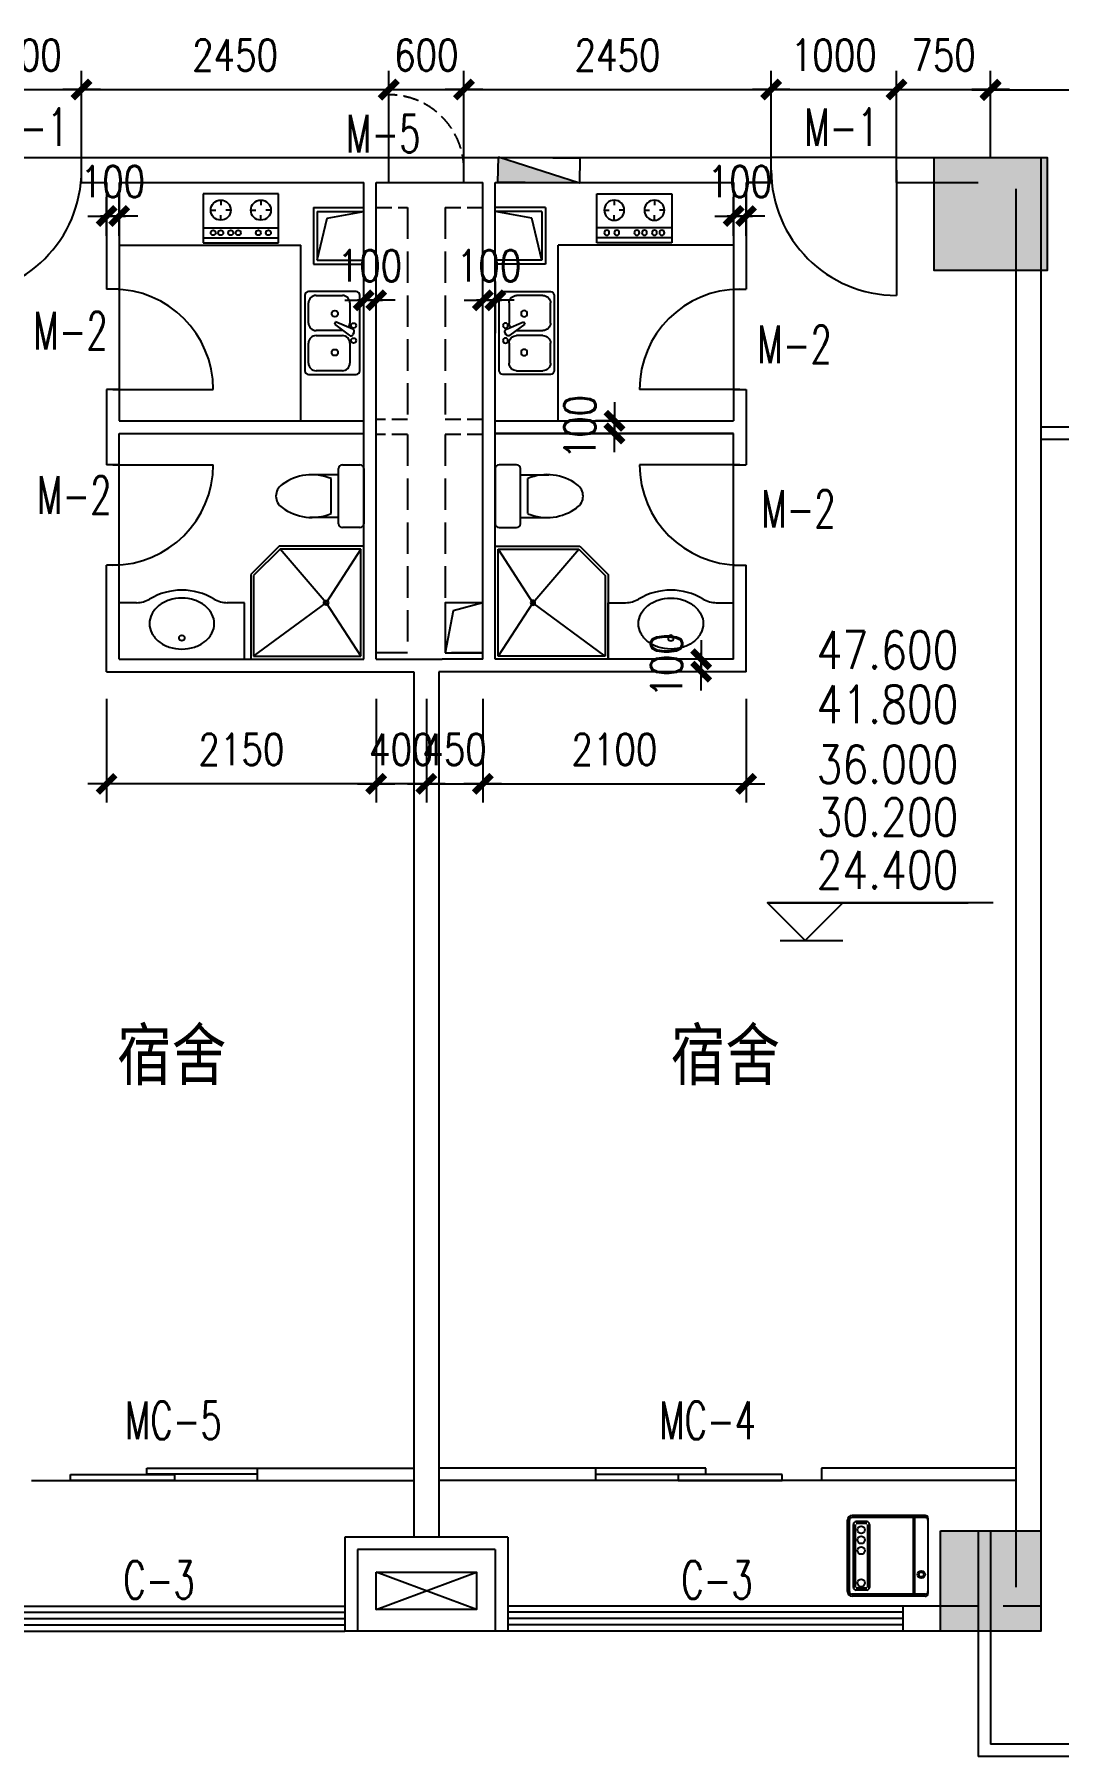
# Model space of a CAD drawing. Extents: x -357449 to -117302, y 127569 to 244935.
# Drawn here: x -334865 to -326697, y 168271 to 182002 of the extents above; entities that cross this region are included whole.
import ezdxf

# ---------------------------------------------------------------- set-up
doc = ezdxf.new("R2010")
doc.units = 0
doc.header["$MEASUREMENT"] = 0
doc.linetypes.add('DASH', pattern=[0.35, 0.25, -0.1])
doc.layers.get('0').update_dxf_attribs({"linetype": 'CONTINUOUS'})
doc.layers.get('DEFPOINTS').update_dxf_attribs({"linetype": 'CONTINUOUS'})
for name, color, linetype in [('1', 8, 'CONTINUOUS'), ('COLUMN', 4, 'CONTINUOUS'), ('DIM', 7, 'CONTINUOUS'), ('EQUIPMENT', 3, 'CONTINUOUS'), ('F', 31, 'CONTINUOUS'), ('JAJU', 8, 'CONTINUOUS'), ('WALL', 1, 'CONTINUOUS'), ('WINDOW', 4, 'CONTINUOUS'), ('WINDOWS', 4, 'CONTINUOUS'), ('剪力墙', 4, 'CONTINUOUS'), ('阳台', 4, 'CONTINUOUS')]:
    doc.layers.add(name, color=color, linetype=linetype)
doc.layers.add('AXIS', color=3, linetype='CONTINUOUS', lineweight=9)
doc.styles.add('CHINA', font='SimSun.ttf', dxfattribs={"width": 0.85, "height": 150})
doc.styles.add('DIM_FONT', font='SIMPLEX.shx', dxfattribs={"width": 0.8})
doc.styles.add('FS', font='txt.shx', dxfattribs={"width": 0.66, "height": 150, "bigfont": 'fs.shx'})
doc.styles.get("Standard").update_dxf_attribs({"font": 'txt.shx', "width": 0.8, "height": 525, "bigfont": 'h1.shx'})
doc.dimstyles.new('DIMN-200', dxfattribs={"dimtxt": 300, "dimasz": 1, "dimexe": 250, "dimexo": 0, "dimgap": 150, "dimtad": 1, "dimdec": 0, "dimdsep": 46, "dimtxsty": 'DIM_FONT', "dimblk": '_DIMX', "dimcen": 2.5, "dimclrd": 256, "dimclre": 256, "dimclrt": 4, "dimadec": 0, "dimazin": 0, "dimtfac": 1, "dimtdec": 0, "dimtix": 1, "dimtmove": 2, "dimatfit": 3, "dimldrblk": '_DIMX', "dimfxl": 0, "dimtolj": 1, "dimtzin": 0, "dimarcsym": 0})
doc.dimstyles.get("Standard").update_dxf_attribs({"dimtxt": 375, "dimasz": 1, "dimexe": 150, "dimexo": 0, "dimgap": 200, "dimtad": 1, "dimdec": 0, "dimzin": 0, "dimdsep": 46, "dimtxsty": 'DIM_FONT', "dimblk1": '_DIMX', "dimblk2": '_DIMX', "dimsah": 1, "dimcen": 200, "dimclrd": 256, "dimclre": 256, "dimclrt": 4, "dimadec": 0, "dimazin": 0, "dimtfac": 1, "dimtdec": 0, "dimtix": 1, "dimtmove": 2, "dimatfit": 3, "dimldrblk": '_DIMX', "dimfxl": 0, "dimtolj": 1, "dimtzin": 0, "dimarcsym": 0})

# ---------------------------------------------------------------- blocks, each defined once
blk = doc.blocks.new('_DIMX')
blk.add_line((-150, 0), (150, 0))
at = {"const_width": 50}
blk.add_lwpolyline([(-70, -70), (70, 70)], dxfattribs=at)
blk = doc.blocks.new('*D919')
at = {"linetype": 'ByBlock'}
for p, q in [((-304604, 219587), (-304604, 220273)), ((-300204, 219587), (-300204, 220273)), ((-300205, 220123), (-304603, 220123))]:
    blk.add_line(p, q, dxfattribs=at)
at = {"layer": 'DEFPOINTS', "color": 0, "linetype": 'ByBlock'}
for p in [(-304604, 220123), (-304604, 219587), (-300204, 219587)]:
    blk.add_point(p, dxfattribs=at)
at = {"linetype": 'ByBlock', "rotation": 180}
blk.add_blockref('_DIMX', (-304604, 220123), dxfattribs=at)
at = {"linetype": 'ByBlock'}
blk.add_blockref('_DIMX', (-300204, 220123), dxfattribs=at)
at = {"color": 4, "linetype": 'ByBlock', "insert": (-302404, 220398), "char_height": 250, "attachment_point": 5, "style": 'DIM_FONT'}
blk.add_mtext('\\A1;4400', dxfattribs=at)
blk = doc.blocks.new('A$C5E2968BE')
for p, q in [((0, 606), (0, 38)), ((16, 606), (16, 38)), ((622, 643), (38, 643)), ((622, 627), (38, 627)), ((48, 573), (48, 70)), ((64, 573), (64, 70)), ((155, 595), (70, 595)), ((155, 579), (70, 579)), ((161, 573), (161, 70)), ((177, 573), (177, 70)), ((525, 627), (525, 16)), ((536, 627), (536, 16)), ((643, 622), (643, 21)), ((622, 16), (38, 16)), ((622, 0), (38, 0)), ((155, 64), (70, 64)), ((155, 48), (70, 48))]:
    blk.add_line(p, q)
for centre, radius in [((111, 529), 30), ((111, 449), 30), ((111, 364), 30), ((590, 173), 30), ((590, 173), 19.3), ((111, 106), 30)]:
    blk.add_circle(centre, radius)
for centre, radius, start, end in [((38, 606), 37.5, 90, 180), ((38, 606), 21.4, 90, 180), ((70, 573), 21.4, 90, 180), ((155, 573), 21.4, 0, 90), ((622, 622), 21.4, 0, 90), ((622, 606), 21.4, 0, 90), ((38, 38), 37.5, 180, 270), ((38, 38), 21.4, 180, 270), ((70, 70), 21.4, 180, 270), ((155, 70), 21.4, 270, 0), ((622, 38), 21.4, 270, 0), ((622, 21), 21.4, 270, 0)]:
    blk.add_arc(centre, radius, start, end)
blk = doc.blocks.new('*D1149')
at = {"linetype": 'ByBlock'}
for p, q in [((-311654, 215272), (-311654, 214443)), ((-309504, 215272), (-309504, 214443)), ((-309505, 214593), (-311653, 214593))]:
    blk.add_line(p, q, dxfattribs=at)
at = {"layer": 'DEFPOINTS', "color": 0, "linetype": 'ByBlock'}
for p in [(-311654, 215272), (-309504, 215272), (-311654, 214593)]:
    blk.add_point(p, dxfattribs=at)
at = {"linetype": 'ByBlock', "rotation": 180}
blk.add_blockref('_DIMX', (-311654, 214593), dxfattribs=at)
at = {"linetype": 'ByBlock'}
blk.add_blockref('_DIMX', (-309504, 214593), dxfattribs=at)
at = {"color": 4, "linetype": 'ByBlock', "insert": (-310579, 214868), "char_height": 250, "attachment_point": 5, "style": 'DIM_FONT'}
blk.add_mtext('\\A1;2150', dxfattribs=at)
blk = doc.blocks.new('*D879')
at = {"linetype": 'ByBlock'}
for p, q in [((-312854, 219587), (-312854, 220279)), ((-311854, 219587), (-311854, 220279)), ((-312853, 220129), (-311855, 220129))]:
    blk.add_line(p, q, dxfattribs=at)
at = {"layer": 'DEFPOINTS', "color": 0, "linetype": 'ByBlock'}
for p in [(-311854, 220129), (-312854, 219587), (-311854, 219587)]:
    blk.add_point(p, dxfattribs=at)
at = {"linetype": 'ByBlock', "rotation": 180}
blk.add_blockref('_DIMX', (-312854, 220129), dxfattribs=at)
at = {"linetype": 'ByBlock'}
blk.add_blockref('_DIMX', (-311854, 220129), dxfattribs=at)
at = {"color": 4, "linetype": 'ByBlock', "insert": (-312354, 220404), "char_height": 250, "attachment_point": 5, "style": 'DIM_FONT'}
blk.add_mtext('\\A1;1000', dxfattribs=at)
blk = doc.blocks.new('*D838')
at = {"linetype": 'ByBlock'}
for p, q in [((-311854, 219587), (-311854, 220279)), ((-309404, 219587), (-309404, 220279)), ((-311853, 220129), (-309405, 220129))]:
    blk.add_line(p, q, dxfattribs=at)
at = {"layer": 'DEFPOINTS', "color": 0, "linetype": 'ByBlock'}
for p in [(-309404, 220129), (-311854, 219587), (-309404, 219587)]:
    blk.add_point(p, dxfattribs=at)
at = {"linetype": 'ByBlock', "rotation": 180}
blk.add_blockref('_DIMX', (-311854, 220129), dxfattribs=at)
at = {"linetype": 'ByBlock'}
blk.add_blockref('_DIMX', (-309404, 220129), dxfattribs=at)
at = {"color": 4, "linetype": 'ByBlock', "insert": (-310629, 220404), "char_height": 250, "attachment_point": 5, "style": 'DIM_FONT'}
blk.add_mtext('\\A1;2450', dxfattribs=at)
blk = doc.blocks.new('*D1147')
at = {"linetype": 'ByBlock'}
for p, q in [((-308654, 215272), (-308654, 214443)), ((-306554, 215272), (-306554, 214443)), ((-308653, 214593), (-306555, 214593))]:
    blk.add_line(p, q, dxfattribs=at)
at = {"layer": 'DEFPOINTS', "color": 0, "linetype": 'ByBlock'}
for p in [(-308654, 215272), (-306554, 215272), (-306554, 214593)]:
    blk.add_point(p, dxfattribs=at)
at = {"linetype": 'ByBlock', "rotation": 180}
blk.add_blockref('_DIMX', (-308654, 214593), dxfattribs=at)
at = {"linetype": 'ByBlock'}
blk.add_blockref('_DIMX', (-306554, 214593), dxfattribs=at)
at = {"color": 4, "linetype": 'ByBlock', "insert": (-307604, 214868), "char_height": 250, "attachment_point": 5, "style": 'DIM_FONT'}
blk.add_mtext('\\A1;2100', dxfattribs=at)
blk = doc.blocks.new('*D1150')
at = {"linetype": 'ByBlock'}
for p, q in [((-309504, 215272), (-309504, 214443)), ((-309104, 215272), (-309104, 214443)), ((-309505, 214593), (-309506, 214593)), ((-309104, 214593), (-309504, 214593)), ((-309103, 214593), (-309102, 214593))]:
    blk.add_line(p, q, dxfattribs=at)
at = {"layer": 'DEFPOINTS', "color": 0, "linetype": 'ByBlock'}
for p in [(-309504, 215272), (-309104, 215272), (-309504, 214593)]:
    blk.add_point(p, dxfattribs=at)
at = {"linetype": 'ByBlock'}
blk.add_blockref('_DIMX', (-309504, 214593), dxfattribs=at)
at = {"linetype": 'ByBlock', "rotation": 180}
blk.add_blockref('_DIMX', (-309104, 214593), dxfattribs=at)
at = {"color": 4, "linetype": 'ByBlock', "insert": (-309304, 214868), "char_height": 250, "attachment_point": 5, "style": 'DIM_FONT'}
blk.add_mtext('\\A1;400', dxfattribs=at)
blk = doc.blocks.new('*D1148')
at = {"linetype": 'ByBlock'}
for p, q in [((-309104, 215272), (-309104, 214443)), ((-308654, 215272), (-308654, 214443)), ((-309105, 214593), (-309106, 214593)), ((-309104, 214593), (-308654, 214593)), ((-308653, 214593), (-308652, 214593))]:
    blk.add_line(p, q, dxfattribs=at)
at = {"layer": 'DEFPOINTS', "color": 0, "linetype": 'ByBlock'}
for p in [(-309104, 215272), (-308654, 215272), (-308654, 214593)]:
    blk.add_point(p, dxfattribs=at)
at = {"linetype": 'ByBlock'}
blk.add_blockref('_DIMX', (-309104, 214593), dxfattribs=at)
at = {"linetype": 'ByBlock', "rotation": 180}
blk.add_blockref('_DIMX', (-308654, 214593), dxfattribs=at)
at = {"color": 4, "linetype": 'ByBlock', "insert": (-308879, 214868), "char_height": 250, "attachment_point": 5, "style": 'DIM_FONT'}
blk.add_mtext('\\A1;450', dxfattribs=at)
blk = doc.blocks.new('*D925')
at = {"linetype": 'ByBlock'}
for p, q in [((-308804, 219587), (-308804, 220279)), ((-306354, 219587), (-306354, 220279)), ((-308803, 220129), (-306355, 220129))]:
    blk.add_line(p, q, dxfattribs=at)
at = {"layer": 'DEFPOINTS', "color": 0, "linetype": 'ByBlock'}
for p in [(-306354, 220129), (-308804, 219587), (-306354, 219587)]:
    blk.add_point(p, dxfattribs=at)
at = {"linetype": 'ByBlock', "rotation": 180}
blk.add_blockref('_DIMX', (-308804, 220129), dxfattribs=at)
at = {"linetype": 'ByBlock'}
blk.add_blockref('_DIMX', (-306354, 220129), dxfattribs=at)
at = {"color": 4, "linetype": 'ByBlock', "insert": (-307579, 220404), "char_height": 250, "attachment_point": 5, "style": 'DIM_FONT'}
blk.add_mtext('\\A1;2450', dxfattribs=at)
blk = doc.blocks.new('A$C58910DAE')
for p, q in [((0, 600), (0, 0)), ((390, 600), (0, 600)), ((270, 0), (270, 600)), ((350, 0), (350, 600)), ((390, 0), (390, 600)), ((50, 460), (90, 460)), ((130, 540), (130, 500)), ((130, 380), (130, 420)), ((210, 460), (170, 460)), ((50, 140), (90, 140)), ((130, 220), (130, 180)), ((210, 140), (170, 140)), ((0, 0), (390, 0)), ((130, 60), (130, 100))]:
    blk.add_line(p, q)
for centre, radius in [((130, 460), 80), ((310, 520), 20), ((310, 440), 20), ((310, 280), 20), ((130, 140), 80), ((310, 220), 20), ((310, 140), 20), ((310, 80), 20)]:
    blk.add_circle(centre, radius)
blk = doc.blocks.new('A$C6F837C5C')
at = {"layer": '1'}
blk.add_lwpolyline([(259, 407, 0.078966), (157, 391, 0.088152), (76, 347, 0.105269), (19, 279, 0.121685), (0, 203, 0.121685), (19, 128, 0.105269), (76, 60, 0.088152), (157, 16, 0.078966), (259, 0, 0.078966), (360, 16, 0.088152), (441, 60, 0.105269), (498, 128, 0.121685), (517, 203, 0.121685), (498, 279, 0.105269), (441, 347, 0.088152), (360, 391, 0.078966)], format="xyb", close=True, dxfattribs=at)
blk.add_circle((259, 88), 22, dxfattribs=at)
blk = doc.blocks.new('*D924')
at = {"linetype": 'ByBlock'}
for p, q in [((-309404, 219587), (-309404, 220279)), ((-308804, 219587), (-308804, 220279)), ((-309405, 220129), (-309406, 220129)), ((-309404, 220129), (-308804, 220129)), ((-308803, 220129), (-308802, 220129))]:
    blk.add_line(p, q, dxfattribs=at)
at = {"layer": 'DEFPOINTS', "color": 0, "linetype": 'ByBlock'}
for p in [(-308804, 220129), (-309404, 219587), (-308804, 219587)]:
    blk.add_point(p, dxfattribs=at)
at = {"linetype": 'ByBlock'}
blk.add_blockref('_DIMX', (-309404, 220129), dxfattribs=at)
at = {"linetype": 'ByBlock', "rotation": 180}
blk.add_blockref('_DIMX', (-308804, 220129), dxfattribs=at)
at = {"color": 4, "linetype": 'ByBlock', "insert": (-309104, 220404), "char_height": 250, "attachment_point": 5, "style": 'DIM_FONT'}
blk.add_mtext('\\A1;600', dxfattribs=at)
blk = doc.blocks.new('A$C571F03B5')
for p, q in [((0, 470), (0, 30)), ((170, 500), (30, 500)), ((200, 30), (200, 470)), ((200, 420), (430, 420)), ((260, 110), (260, 390)), ((30, 0), (170, 0)), ((200, 80), (430, 80))]:
    blk.add_line(p, q)
for centre, radius, start, end in [((30, 470), 30, 90, 180), ((170, 470), 30, 0, 90), ((413, 23), 398, 53.3619, 112.5495), ((590, 250), 110, 303.4509, 56.5491), ((413, 477), 398, 247.4505, 306.6381), ((30, 30), 30, 180, 270), ((170, 30), 30, 270, 0)]:
    blk.add_arc(centre, radius, start, end)
at = {"style": 'DIM_FONT', "text_generation_flag": 4, "width": 0.8, "flags": 9}
for tag in ['YSIZE', 'XSIZE']:
    blk.add_attdef(tag, (0, 250), '', height=0.5, rotation=90, dxfattribs=at)
blk = doc.blocks.new('A$C13156595')
for p, q in [((900, 900), (0, 900)), ((0, 900), (0, 0)), ((877, 877), (22, 877)), ((22, 877), (22, 22)), ((300, 450), (22, 877)), ((877, 877), (300, 450)), ((877, 234), (877, 877)), ((900, 225), (900, 900)), ((22, 22), (300, 450)), ((300, 450), (666, 22)), ((666, 22), (877, 234)), ((675, 0), (900, 225)), ((0, 0), (675, 0)), ((22, 22), (666, 22))]:
    blk.add_line(p, q)
blk.add_circle((300, 450), 18.7)
blk = doc.blocks.new('A$C54757736')
for p, q in [((630, 440), (30, 440)), ((0, 410), (0, 30)), ((30, 90), (30, 300)), ((90, 360), (250, 360)), ((299, 382), (241, 246)), ((259, 236), (347, 355)), ((310, 299), (310, 90)), ((328, 393), (342, 385)), ((350, 90), (350, 300)), ((410, 360), (570, 360)), ((630, 300), (630, 90)), ((660, 30), (660, 410)), ((241, 246), (259, 236)), ((250, 30), (90, 30)), ((570, 30), (410, 30)), ((30, 0), (630, 0))]:
    blk.add_line(p, q)
for centre, radius in [((270, 390), 20), ((390, 390), 20), ((175, 240), 25), ((485, 240), 25)]:
    blk.add_circle(centre, radius)
for centre, radius, start, end in [((30, 410), 30, 90, 180), ((630, 410), 30, 360, 90), ((90, 300), 60, 90, 180), ((250, 300), 60, 56.607, 90), ((318, 375), 20, 60, 159.4623), ((332, 367), 20, 320.5377, 60), ((410, 300), 60, 90, 180), ((570, 300), 60, 360, 90), ((30, 30), 30, 180, 270), ((90, 90), 60, 180, 270), ((250, 90), 60, 270, 360), ((410, 90), 60, 180, 270), ((570, 90), 60, 270, 360), ((630, 30), 30, 270, 360)]:
    blk.add_arc(centre, radius, start, end)
blk = doc.blocks.new('*D923')
at = {"linetype": 'ByBlock'}
for p, q in [((-306354, 219587), (-306354, 220279)), ((-305354, 219587), (-305354, 220279)), ((-306353, 220129), (-305355, 220129))]:
    blk.add_line(p, q, dxfattribs=at)
at = {"layer": 'DEFPOINTS', "color": 0, "linetype": 'ByBlock'}
for p in [(-305354, 220129), (-306354, 219587), (-305354, 219587)]:
    blk.add_point(p, dxfattribs=at)
at = {"linetype": 'ByBlock', "rotation": 180}
blk.add_blockref('_DIMX', (-306354, 220129), dxfattribs=at)
at = {"linetype": 'ByBlock'}
blk.add_blockref('_DIMX', (-305354, 220129), dxfattribs=at)
at = {"color": 4, "linetype": 'ByBlock', "insert": (-305854, 220404), "char_height": 250, "attachment_point": 5, "style": 'DIM_FONT'}
blk.add_mtext('\\A1;1000', dxfattribs=at)
blk = doc.blocks.new('*D921')
at = {"linetype": 'ByBlock'}
for p, q in [((-305354, 219587), (-305354, 220279)), ((-304604, 219587), (-304604, 220279)), ((-305355, 220129), (-305356, 220129)), ((-305354, 220129), (-304604, 220129)), ((-304603, 220129), (-304602, 220129))]:
    blk.add_line(p, q, dxfattribs=at)
at = {"layer": 'DEFPOINTS', "color": 0, "linetype": 'ByBlock'}
for p in [(-304604, 220129), (-305354, 219587), (-304604, 219587)]:
    blk.add_point(p, dxfattribs=at)
at = {"linetype": 'ByBlock'}
blk.add_blockref('_DIMX', (-305354, 220129), dxfattribs=at)
at = {"linetype": 'ByBlock', "rotation": 180}
blk.add_blockref('_DIMX', (-304604, 220129), dxfattribs=at)
at = {"color": 4, "linetype": 'ByBlock', "insert": (-304979, 220404), "char_height": 250, "attachment_point": 5, "style": 'DIM_FONT'}
blk.add_mtext('\\A1;750', dxfattribs=at)
blk = doc.blocks.new('A$C7A4B52A7')
at = {"layer": '1'}
for p, q in [((0, 1029), (3, 1229)), ((650, 1020), (3, 1229)), ((3, 1229), (653, 1220)), ((653, 1220), (650, 1020)), ((650, 1020), (0, 1029))]:
    blk.add_line(p, q, dxfattribs=at)
blk.add_solid([(647, 1021), (1, 1031), (6, 1226)], dxfattribs=at)
blk = doc.blocks.new('*D1314')
at = {"linetype": 'ByBlock'}
for p, q in [((-317866, 218567), (-317866, 218875)), ((-317766, 218567), (-317766, 218875)), ((-317867, 218725), (-317868, 218725)), ((-317766, 218725), (-317866, 218725)), ((-317765, 218725), (-317764, 218725))]:
    blk.add_line(p, q, dxfattribs=at)
at = {"layer": 'DEFPOINTS', "color": 0, "linetype": 'ByBlock'}
for p in [(-317866, 218725), (-317866, 218567), (-317766, 218567)]:
    blk.add_point(p, dxfattribs=at)
at = {"linetype": 'ByBlock'}
blk.add_blockref('_DIMX', (-317866, 218725), dxfattribs=at)
at = {"linetype": 'ByBlock', "rotation": 180}
blk.add_blockref('_DIMX', (-317766, 218725), dxfattribs=at)
at = {"color": 4, "linetype": 'ByBlock', "insert": (-317816, 219000), "char_height": 250, "attachment_point": 5, "style": 'DIM_FONT'}
blk.add_mtext('\\A1;100', dxfattribs=at)
blk = doc.blocks.new('*D1315')
at = {"linetype": 'ByBlock'}
for p, q in [((-319866, 217792), (-319866, 218203)), ((-319766, 217792), (-319766, 218203)), ((-319867, 218053), (-319868, 218053)), ((-319766, 218053), (-319866, 218053)), ((-319765, 218053), (-319764, 218053))]:
    blk.add_line(p, q, dxfattribs=at)
at = {"layer": 'DEFPOINTS', "color": 0, "linetype": 'ByBlock'}
for p in [(-319866, 218053), (-319866, 217792), (-319766, 217792)]:
    blk.add_point(p, dxfattribs=at)
at = {"linetype": 'ByBlock'}
blk.add_blockref('_DIMX', (-319866, 218053), dxfattribs=at)
at = {"linetype": 'ByBlock', "rotation": 180}
blk.add_blockref('_DIMX', (-319766, 218053), dxfattribs=at)
at = {"color": 4, "linetype": 'ByBlock', "insert": (-319816, 218328), "char_height": 250, "attachment_point": 5, "style": 'DIM_FONT'}
blk.add_mtext('\\A1;100', dxfattribs=at)
blk = doc.blocks.new('*D1317')
at = {"linetype": 'ByBlock'}
for p, q in [((-320816, 217792), (-320816, 218203)), ((-320716, 217792), (-320716, 218203)), ((-320817, 218053), (-320818, 218053)), ((-320816, 218053), (-320716, 218053)), ((-320715, 218053), (-320714, 218053))]:
    blk.add_line(p, q, dxfattribs=at)
at = {"layer": 'DEFPOINTS', "color": 0, "linetype": 'ByBlock'}
for p in [(-320716, 218053), (-320816, 217792), (-320716, 217792)]:
    blk.add_point(p, dxfattribs=at)
at = {"linetype": 'ByBlock'}
blk.add_blockref('_DIMX', (-320816, 218053), dxfattribs=at)
at = {"linetype": 'ByBlock', "rotation": 180}
blk.add_blockref('_DIMX', (-320716, 218053), dxfattribs=at)
at = {"color": 4, "linetype": 'ByBlock', "insert": (-320766, 218328), "char_height": 250, "attachment_point": 5, "style": 'DIM_FONT'}
blk.add_mtext('\\A1;100', dxfattribs=at)
blk = doc.blocks.new('*D1316')
at = {"linetype": 'ByBlock'}
for p, q in [((-322866, 218567), (-322866, 218875)), ((-322766, 218567), (-322766, 218875)), ((-322867, 218725), (-322868, 218725)), ((-322866, 218725), (-322766, 218725)), ((-322765, 218725), (-322764, 218725))]:
    blk.add_line(p, q, dxfattribs=at)
at = {"layer": 'DEFPOINTS', "color": 0, "linetype": 'ByBlock'}
for p in [(-322766, 218725), (-322866, 218567), (-322766, 218567)]:
    blk.add_point(p, dxfattribs=at)
at = {"linetype": 'ByBlock'}
blk.add_blockref('_DIMX', (-322866, 218725), dxfattribs=at)
at = {"linetype": 'ByBlock', "rotation": 180}
blk.add_blockref('_DIMX', (-322766, 218725), dxfattribs=at)
at = {"color": 4, "linetype": 'ByBlock', "insert": (-322816, 219000), "char_height": 250, "attachment_point": 5, "style": 'DIM_FONT'}
blk.add_mtext('\\A1;100', dxfattribs=at)
blk = doc.blocks.new('*D1313')
at = {"linetype": 'ByBlock'}
for p, q in [((-318125, 215192), (-318275, 215192)), ((-318125, 215193), (-318125, 215194)), ((-318125, 215192), (-318125, 215092)), ((-317866, 215092), (-318275, 215092)), ((-318125, 215091), (-318125, 215090))]:
    blk.add_line(p, q, dxfattribs=at)
at = {"layer": 'DEFPOINTS', "color": 0, "linetype": 'ByBlock'}
for p in [(-318125, 215192), (-318125, 215092), (-317866, 215092)]:
    blk.add_point(p, dxfattribs=at)
at = {"linetype": 'ByBlock'}
for p, rotation in [((-318125, 215192), 270), ((-318125, 215092), 90)]:
    blk.add_blockref('_DIMX', p, dxfattribs=dict(at, rotation=rotation))
at = {"color": 4, "linetype": 'ByBlock', "insert": (-318400, 215142), "char_height": 250, "attachment_point": 5, "rotation": 90, "style": 'DIM_FONT'}
blk.add_mtext('\\A1;100', dxfattribs=at)
blk = doc.blocks.new('*D1333')
at = {"linetype": 'ByBlock'}
for p, q in [((-318816, 217092), (-318966, 217092)), ((-318816, 217093), (-318816, 217094)), ((-318816, 217092), (-318816, 216992)), ((-318816, 216992), (-318966, 216992)), ((-318816, 216991), (-318816, 216990))]:
    blk.add_line(p, q, dxfattribs=at)
at = {"layer": 'DEFPOINTS', "color": 0, "linetype": 'ByBlock'}
for p in [(-318816, 217092), (-318816, 216992), (-318816, 216992)]:
    blk.add_point(p, dxfattribs=at)
at = {"linetype": 'ByBlock'}
for p, rotation in [((-318816, 217092), 270), ((-318816, 216992), 90)]:
    blk.add_blockref('_DIMX', p, dxfattribs=dict(at, rotation=rotation))
at = {"color": 4, "linetype": 'ByBlock', "insert": (-319091, 217042), "char_height": 250, "attachment_point": 5, "rotation": 90, "style": 'DIM_FONT'}
blk.add_mtext('\\A1;100', dxfattribs=at)

msp = doc.modelspace()

# ---------------------------------------------------------------- hatches: boundary and pattern name
at = {"layer": 'COLUMN'}
h = msp.add_hatch(color=256, dxfattribs=at)
h.paths.add_polyline_path([(-327239.36, 181021.04), (-327689.36, 181021.04), (-327689.36, 180571.04), (-327239.36, 180571.04)])
h.paths.add_polyline_path([(-327239.36, 180571.04), (-326789.36, 180571.04), (-326789.36, 181021.04), (-327239.36, 181021.04)])
h.paths.add_polyline_path([(-327239.36, 180571.04), (-327239.36, 180121.04), (-326789.36, 180121.04), (-326789.36, 180571.04)])
h.paths.add_polyline_path([(-327239.36, 180571.04), (-327689.36, 180571.04), (-327689.36, 180121.04), (-327239.36, 180121.04)])
msp.add_hatch(color=256, dxfattribs=at).paths.add_polyline_path([(-327639.36, 169271.04), (-326839.36, 169271.04), (-326839.36, 170071.04), (-327639.36, 170071.04)])

# ---------------------------------------------------------------- linework, layer by layer
at = {"layer": '1'}
for p, q in [((-332039.36, 180821.04), (-332039.36, 181021.04)), ((-331439.36, 180821.04), (-331439.36, 181021.04)), ((-333519.36, 180730.64), (-333519.36, 180341.04)), ((-332919.36, 180730.64), (-333519.36, 180730.64)), ((-332919.36, 180341.04), (-332919.36, 180730.64)), ((-333459.36, 180601.04), (-333419.36, 180601.04)), ((-333379.36, 180681.04), (-333379.36, 180641.04)), ((-333379.36, 180521.04), (-333379.36, 180561.04)), ((-333299.36, 180601.04), (-333339.36, 180601.04)), ((-333139.36, 180601.04), (-333099.36, 180601.04)), ((-333059.36, 180681.04), (-333059.36, 180641.04)), ((-333059.36, 180521.04), (-333059.36, 180561.04)), ((-332979.36, 180601.04), (-333019.36, 180601.04)), ((-332639.36, 180621.04), (-332639.36, 180171.04)), ((-332639.36, 180621.04), (-332639.36, 180621.04)), ((-332639.36, 180621.04), (-332239.36, 180621.04)), ((-332609.36, 180591.04), (-332609.36, 180201.04)), ((-332609.36, 180591.04), (-332239.36, 180591.04)), ((-332529.3, 180536.6), (-332239.36, 180591.04)), ((-330789.36, 180621.04), (-331189.36, 180621.04)), ((-330819.36, 180591.04), (-331189.36, 180591.04)), ((-330899.42, 180536.6), (-331189.36, 180591.04)), ((-330819.36, 180591.04), (-330819.36, 180201.04)), ((-330789.36, 180621.04), (-330789.36, 180171.04)), ((-333519.36, 180461.04), (-332919.36, 180461.04)), ((-332609.36, 180201.04), (-332529.3, 180536.6)), ((-330819.36, 180201.04), (-330899.42, 180536.6)), ((-334189.36, 180321.04), (-332739.36, 180321.04)), ((-333519.36, 180381.04), (-332919.36, 180381.04)), ((-333519.36, 180341.04), (-332919.36, 180341.04)), ((-332739.36, 178921.04), (-332739.36, 180321.04)), ((-329289.36, 180321.04), (-330689.36, 180321.04)), ((-330689.36, 178921.04), (-330689.36, 180321.04)), ((-332639.36, 180171.04), (-332239.36, 180171.04)), ((-332609.36, 180201.04), (-332239.36, 180201.04)), ((-330819.36, 180201.04), (-331189.36, 180201.04)), ((-330789.36, 180171.04), (-331189.36, 180171.04)), ((-332709.36, 179921.04), (-332709.36, 179321.04)), ((-332299.36, 179951.04), (-332679.36, 179951.04)), ((-332619.36, 179921.04), (-332409.36, 179921.04)), ((-332269.36, 179321.04), (-332269.36, 179921.04)), ((-332679.36, 179701.04), (-332679.36, 179861.04)), ((-332349.36, 179861.04), (-332349.36, 179701.04)), ((-332410.13, 179641.04), (-332619.36, 179641.04)), ((-332619.36, 179601.04), (-332409.36, 179601.04)), ((-332462.92, 179709.7), (-332472.92, 179692.38)), ((-332472.92, 179692.38), (-332354.76, 179603.62)), ((-332326.97, 179651.75), (-332462.92, 179709.7)), ((-332316.67, 179623.02), (-332324.73, 179609.07)), ((-332679.36, 179381.04), (-332679.36, 179541.04)), ((-332349.36, 179541.04), (-332349.36, 179381.04)), ((-332679.36, 179291.04), (-332299.36, 179291.04)), ((-332409.36, 179321.04), (-332619.36, 179321.04)), ((-332439.36, 178101.04), (-332439.36, 178541.04)), ((-332409.36, 178571.04), (-332269.36, 178571.04)), ((-332239.36, 178541.04), (-332239.36, 178101.04)), ((-332439.76, 178490.79), (-332669.76, 178490.79)), ((-332499.76, 178181.29), (-332499.76, 178460.79)), ((-332439.76, 178151.29), (-332669.76, 178151.29)), ((-332269.36, 178071.04), (-332409.36, 178071.04)), ((-332914.36, 177921.04), (-333139.36, 177696.04)), ((-332905.04, 177898.54), (-333116.86, 177686.72)), ((-332239.36, 177921.04), (-332914.36, 177921.04)), ((-332539.36, 177471.04), (-332905.04, 177898.54)), ((-332261.86, 177898.54), (-332905.04, 177898.54)), ((-332261.86, 177898.54), (-332539.36, 177471.04)), ((-332261.86, 177043.54), (-332261.86, 177898.54)), ((-332239.36, 177021.04), (-332239.36, 177921.04)), ((-333139.36, 177696.04), (-333139.36, 177021.04)), ((-333116.86, 177686.72), (-333116.86, 177043.54)), ((-334049.91, 177471.04), (-334189.36, 177471.04)), ((-333189.36, 177471.04), (-333328.8, 177471.04)), ((-333189.36, 177021.04), (-333189.36, 177471.04)), ((-333116.86, 177043.54), (-332539.36, 177471.04)), ((-332539.36, 177471.04), (-332261.86, 177043.54)), ((-330289.36, 177021.04), (-330289.36, 177471.04)), ((-330289.36, 177471.04), (-330149.91, 177471.04)), ((-329428.8, 177471.04), (-329289.36, 177471.04)), ((-333139.36, 177021.04), (-332239.36, 177021.04)), ((-333116.86, 177043.54), (-332261.86, 177043.54)), ((-332139.36, 169442.31), (-331339.36, 169742.31)), ((-331339.36, 169442.31), (-332139.36, 169742.31))]:
    msp.add_line(p, q, dxfattribs=at)
msp.add_lwpolyline([(-333689.36, 177508.04, 0.07896631), (-333790.85, 177491.91, 0.08815154), (-333872.15, 177448.44, 0.10526871), (-333929.27, 177379.81, 0.12168493), (-333947.86, 177304.54, 0.12168493), (-333929.27, 177229.28, 0.10526871), (-333872.15, 177160.65, 0.08815154), (-333790.85, 177117.17, 0.07896631), (-333689.36, 177101.04, 0.07896631), (-333587.87, 177117.17, 0.08815154), (-333506.57, 177160.65, 0.10526871), (-333449.45, 177229.28, 0.12168493), (-333430.86, 177304.54, 0.12168493), (-333449.45, 177379.81, 0.10526871), (-333506.57, 177448.44, 0.08815154), (-333587.87, 177491.91, 0.07896631)], format="xyb", close=True, dxfattribs=at)
msp.add_lwpolyline([(-332139.36, 169742.31), (-331339.36, 169742.31), (-331339.36, 169442.31), (-332139.36, 169442.31)], close=True, dxfattribs=at)
for centre, radius in [((-333379.36, 180601.04), 80), ((-333059.36, 180601.04), 80), ((-333439.36, 180421.04), 20), ((-333379.36, 180421.04), 20), ((-333299.36, 180421.04), 20), ((-333239.36, 180421.04), 20), ((-333079.36, 180421.04), 20), ((-332999.36, 180421.04), 20), ((-332469.36, 179776.04), 25), ((-332319.36, 179681.04), 20), ((-332469.36, 179466.04), 25), ((-332319.36, 179561.04), 20), ((-332539.36, 177471.04), 18.75), ((-333689.36, 177189.04), 22)]:
    msp.add_circle(centre, radius, dxfattribs=at)
for centre, radius, start, end in [((-332679.36, 179921.04), 30, 90, 180), ((-332619.36, 179861.04), 60, 90, 180), ((-332409.36, 179861.04), 60, 360, 90), ((-332299.36, 179921.04), 30, 360, 90), ((-332619.36, 179701.04), 60, 180, 270), ((-332619.36, 179541.04), 60, 90, 180), ((-332409.36, 179541.04), 60, 360, 90), ((-332409.36, 179701.04), 60, 326.607034, 360), ((-332342.05, 179619.07), 20, 230.537678, 330), ((-332333.99, 179633.02), 20, 330, 69.462322), ((-332619.36, 179381.04), 60, 180, 270), ((-332409.36, 179381.04), 60, 270, 360), ((-332679.36, 179321.04), 30, 180, 270), ((-332299.36, 179321.04), 30, 270, 360), ((-332409.36, 178541.04), 30, 90, 180), ((-332269.36, 178541.04), 30, 0, 90), ((-332828.92, 178321.04), 109.78, 123.450858, 236.549142), ((-332652.2, 178093.65), 397.53, 67.450475, 126.638145), ((-332652.2, 178548.43), 397.53, 233.361855, 292.549525), ((-332409.36, 178101.04), 30, 180, 270), ((-332269.36, 178101.04), 30, 270, 0), ((-333689.36, 177071.04), 500, 58.997281, 121.002719), ((-329789.36, 177071.04), 500, 58.997281, 121.002719), ((-334049.91, 177671.04), 200, 270, 301.002719), ((-333328.8, 177671.04), 200, 238.997281, 270), ((-330149.91, 177671.04), 200, 270, 301.002719), ((-329428.8, 177671.04), 200, 238.997281, 270)]:
    msp.add_arc(centre, radius, start, end, dxfattribs=at)
at = {"layer": 'COLUMN'}
for points in [[(-327689.36, 181021.04), (-326789.36, 181021.04), (-326789.36, 180121.04), (-327689.36, 180121.04)], [(-327639.36, 170071.04), (-326839.36, 170071.04), (-326839.36, 169271.04), (-327639.36, 169271.04)]]:
    msp.add_lwpolyline(points, close=True, dxfattribs=at)
at = {"layer": 'JAJU', "color": 8}
for p, q in [((-335539.36, 169471.04), (-332389.36, 169471.04)), ((-327939.36, 169471.04), (-331089.36, 169471.04)), ((-335539.36, 169421.04), (-332389.36, 169421.04)), ((-327939.36, 169421.04), (-331089.36, 169421.04))]:
    msp.add_line(p, q, dxfattribs=at)
at = {"layer": 'WALL'}
for p, q in [((-334489.36, 181021.04), (-328989.36, 181021.04)), ((-334489.36, 180821.04), (-334489.36, 181021.04)), ((-328989.36, 180821.04), (-328989.36, 181021.04)), ((-327989.36, 181021.04), (-327139.36, 181021.04)), ((-327989.36, 180821.04), (-327989.36, 181021.04)), ((-326839.36, 181021.04), (-326839.36, 170071.04)), ((-334489.36, 180821.04), (-334289.36, 180821.04)), ((-334289.36, 180821.04), (-334289.36, 179971.04)), ((-334189.36, 180821.04), (-334189.36, 179971.04)), ((-334189.36, 180821.04), (-332239.36, 180821.04)), ((-332239.36, 177021.04), (-332239.36, 180821.04)), ((-332139.36, 177021.04), (-332139.36, 180821.04)), ((-332139.36, 180821.04), (-331289.36, 180821.04)), ((-331289.36, 177021.04), (-331289.36, 180821.04)), ((-331189.36, 180821.04), (-329289.36, 180821.04)), ((-331189.36, 177021.04), (-331189.36, 180821.04)), ((-329289.36, 180821.04), (-329289.36, 179971.04)), ((-329189.36, 180821.04), (-329189.36, 179971.04)), ((-329189.36, 180821.04), (-328989.36, 180821.04)), ((-328989.36, 180821.04), (-329189.36, 180821.04)), ((-327989.36, 180821.04), (-327339.36, 180821.04)), ((-327039.36, 180771.04), (-327039.36, 169621.04)), ((-334189.36, 179971.04), (-334289.36, 179971.04)), ((-329289.36, 179971.04), (-329189.36, 179971.04)), ((-334189.36, 179171.04), (-334289.36, 179171.04)), ((-334289.36, 179171.04), (-334289.36, 178571.04)), ((-334189.36, 179171.04), (-334189.36, 178921.04)), ((-329289.36, 179171.04), (-329289.36, 178921.04)), ((-329289.36, 179171.04), (-329189.36, 179171.04)), ((-329189.36, 179171.04), (-329189.36, 178571.04)), ((-334189.36, 178921.04), (-332239.36, 178921.04)), ((-331189.36, 178921.04), (-329289.36, 178921.04)), ((-334189.36, 178571.04), (-334189.36, 178821.04)), ((-334189.36, 178821.04), (-332239.36, 178821.04)), ((-329289.36, 178821.04), (-331189.36, 178821.04)), ((-331189.36, 178821.04), (-329289.36, 178821.04)), ((-329289.36, 178571.04), (-329289.36, 178821.04)), ((-334189.36, 178571.04), (-334289.36, 178571.04)), ((-329289.36, 178571.04), (-329189.36, 178571.04)), ((-334189.36, 177771.04), (-334289.36, 177771.04)), ((-334289.36, 176921.04), (-334289.36, 177771.04)), ((-334189.36, 177021.04), (-334189.36, 177771.04)), ((-329289.36, 177021.04), (-329289.36, 177771.04)), ((-329289.36, 177771.04), (-329189.36, 177771.04)), ((-329189.36, 176921.04), (-329189.36, 177771.04)), ((-334189.36, 177021.04), (-332239.36, 177021.04)), ((-332139.36, 177021.04), (-331614.36, 177021.04)), ((-331289.36, 177021.04), (-331614.36, 177021.04)), ((-329289.36, 177021.04), (-331189.36, 177021.04)), ((-334289.36, 176921.04), (-331839.36, 176921.04)), ((-331839.36, 176921.04), (-331839.36, 170021.04)), ((-331639.36, 176921.04), (-331639.36, 170021.04)), ((-329189.36, 176921.04), (-331639.36, 176921.04)), ((-332389.36, 170021.04), (-332389.36, 169271.04)), ((-331089.36, 170021.04), (-332389.36, 170021.04)), ((-331089.36, 170021.04), (-331089.36, 169271.04)), ((-332289.36, 169921.04), (-332289.36, 169271.04)), ((-331189.36, 169921.04), (-332289.36, 169921.04)), ((-331189.36, 169921.04), (-331189.36, 169271.04)), ((-327939.36, 169471.04), (-327939.36, 169271.04)), ((-327339.36, 169471.04), (-327939.36, 169471.04)), ((-326839.36, 169471.04), (-327139.36, 169471.04)), ((-332289.36, 169271.04), (-332389.36, 169271.04)), ((-331089.36, 169271.04), (-331189.36, 169271.04)), ((-326839.36, 169271.04), (-327939.36, 169271.04))]:
    msp.add_line(p, q, dxfattribs=at)
at = {"layer": 'WINDOW'}
for p, q in [((-334889.36, 170471.04), (-333089.36, 170471.04)), ((-328589.36, 170471.04), (-330389.36, 170471.04))]:
    msp.add_line(p, q, dxfattribs=at)
at = {"layer": 'WINDOWS'}
for p, q in [((-335489.36, 181021.04), (-334489.36, 181021.04)), ((-327989.36, 181021.04), (-328989.36, 181021.04)), ((-327989.36, 180921.04), (-327989.36, 179921.04)), ((-334189.36, 179971.04), (-334189.36, 179171.04)), ((-329289.36, 179971.04), (-329289.36, 179171.04)), ((-334239.36, 179171.04), (-333439.36, 179171.04)), ((-329239.36, 179171.04), (-330039.36, 179171.04)), ((-325739.36, 178871.04), (-326839.36, 178871.04)), ((-325739.36, 178771.04), (-326839.36, 178771.04)), ((-334239.36, 178571.04), (-333439.36, 178571.04)), ((-334189.36, 177771.04), (-334189.36, 178571.04)), ((-329239.36, 178571.04), (-330039.36, 178571.04)), ((-329289.36, 177771.04), (-329289.36, 178571.04)), ((-331526.26, 177405.32), (-331589.36, 177071.04)), ((-331289.36, 177471.04), (-331526.26, 177405.32)), ((-333089.36, 170571.04), (-333089.36, 170471.04)), ((-333089.36, 170571.04), (-331839.36, 170571.04)), ((-330389.36, 170571.04), (-331639.36, 170571.04)), ((-330389.36, 170571.04), (-330389.36, 170471.04)), ((-328589.36, 170571.04), (-328589.36, 170471.04)), ((-327039.36, 170571.04), (-328589.36, 170571.04)), ((-333089.36, 170471.04), (-331839.36, 170471.04)), ((-330389.36, 170471.04), (-331639.36, 170471.04)), ((-327039.36, 170471.04), (-328589.36, 170471.04)), ((-327339.36, 170071.04), (-327339.36, 168271.04)), ((-327239.36, 170071.04), (-327239.36, 168371.04)), ((-335539.36, 169371.04), (-332389.36, 169371.04)), ((-335539.36, 169321.04), (-332389.36, 169321.04)), ((-327939.36, 169371.04), (-331089.36, 169371.04)), ((-327939.36, 169321.04), (-331089.36, 169321.04)), ((-335539.36, 169271.04), (-332389.36, 169271.04)), ((-331189.36, 169271.04), (-332289.36, 169271.04)), ((-327939.36, 169271.04), (-331089.36, 169271.04)), ((-322589.36, 168371.04), (-327239.36, 168371.04)), ((-322589.36, 168271.04), (-327339.36, 168271.04))]:
    msp.add_line(p, q, dxfattribs=at)
for points in [[(-331589.36, 177071.04), (-331289.36, 177071.04), (-331289.36, 177471.04), (-331589.36, 177471.04)], [(-333969.05, 170571.04), (-333089.36, 170571.04), (-333089.36, 170522.31), (-333969.05, 170522.31)], [(-329509.67, 170571.04), (-330389.36, 170571.04), (-330389.36, 170522.31), (-329509.67, 170522.31)], [(-334577.03, 170519.78), (-333746.9, 170519.78), (-333746.9, 170471.04), (-334577.03, 170471.04)], [(-328901.68, 170519.78), (-329731.82, 170519.78), (-329731.82, 170471.04), (-328901.68, 170471.04)]]:
    msp.add_lwpolyline(points, close=True, dxfattribs=at)
for centre, radius, start, end in [((-335489.36, 180921.04), 1000, 270, 0), ((-327989.36, 180921.04), 1000, 180, 270), ((-334239.36, 179171.04), 800, 0, 90), ((-329239.36, 179171.04), 800, 90, 180), ((-334239.36, 178571.04), 800, 270, 0), ((-329239.36, 178571.04), 800, 180, 270)]:
    msp.add_arc(centre, radius, start, end, dxfattribs=at)
at = {"layer": '剪力墙'}
for p, q in [((-329017.94, 175078.07), (-327417.94, 175078.07)), ((-328917.94, 174778.07), (-328417.94, 174778.07))]:
    msp.add_line(p, q, dxfattribs=at)
msp.add_lwpolyline([(-327217.94, 175078.07), (-329017.94, 175078.07), (-328717.94, 174778.07), (-328417.94, 175078.07)], dxfattribs=at)
at = {"layer": '阳台', "color": 8, "linetype": 'DASH', "ltscale": 500}
for p, q in [((-332039.36, 180921.04), (-332039.36, 181521.04)), ((-332039.36, 180921.04), (-332039.36, 181521.04)), ((-332139.36, 180621.04), (-331889.36, 180621.04)), ((-331589.36, 180621.04), (-331289.36, 180621.04)), ((-331889.36, 178931.04), (-332139.36, 178931.04)), ((-331289.36, 178931.04), (-331589.36, 178931.04)), ((-331889.36, 178811.04), (-332139.36, 178811.04)), ((-331289.36, 178811.04), (-331589.36, 178811.04))]:
    msp.add_line(p, q, dxfattribs=at)
at = {"layer": '阳台', "color": 8, "linetype": 'DASH', "ltscale": 1000}
for p, q in [((-331889.36, 180621.04), (-331889.36, 178931.04)), ((-331589.36, 180621.04), (-331589.36, 178931.04)), ((-331889.36, 178811.04), (-331889.36, 177071.04)), ((-331589.36, 178811.04), (-331589.36, 177071.04)), ((-331889.36, 177071.04), (-332139.36, 177071.04)), ((-331289.36, 177071.04), (-331589.36, 177071.04))]:
    msp.add_line(p, q, dxfattribs=at)
at = {"layer": '阳台', "color": 8, "linetype": 'DASH', "ltscale": 500}
msp.add_arc((-332039.36, 180921.04), 600, 0, 90, dxfattribs=at)
msp.add_arc((-332039.36, 180921.04), 600, 0, 90, dxfattribs=at)

# ---------------------------------------------------------------- block references
at = {"layer": '1', "xscale": -1}
for name, p, rotation in [('A$C58910DAE', (-329780.8, 180730.64), 90), ('A$C54757736', (-330719.36, 179951.04), 90), ('A$C13156595', (-331189.36, 177921.04), 180)]:
    msp.add_blockref(name, p, dxfattribs=dict(at, rotation=rotation))
at = {"layer": '1'}
for name, p in [('A$C571F03B5', (-331189.36, 178071.04)), ('A$C5E2968BE', (-328382.45, 169549.53))]:
    msp.add_blockref(name, p, dxfattribs=at)
at = {"layer": '1', "xscale": -1}
msp.add_blockref('A$C6F837C5C', (-329530.86, 177101.04), dxfattribs=at)
at = {"layer": 'WINDOW'}
msp.add_blockref('A$C7A4B52A7', (-331168.29, 179795.06), dxfattribs=at)

# ---------------------------------------------------------------- texts
at = {"layer": '1', "style": 'DIM_FONT', "width": 0.8, "flags": 9}
for tag, s in [('XSIZE', '500'), ('YSIZE', '650')]:
    msp.add_attdef(tag, (-332239.36, 178321.04), s, height=0.5, rotation=90, dxfattribs=at)
at = {"layer": 'DIM', "style": 'CHINA', "width": 0.8}
for p in [(-334206.9, 173668.04), (-329791.5, 173668.04)]:
    msp.add_text('宿舍', height=400, dxfattribs=at).set_placement(p)
at = {"layer": 'EQUIPMENT', "width": 0.8}
for s, p in [('47.600', (-328627.03, 176944.56)), ('41.800', (-328627.03, 176510.55)), ('36.000', (-328627.03, 176032.23)), ('30.200', (-328627.03, 175611.55)), ('24.400', (-328627.03, 175190.48))]:
    msp.add_text(s, height=300, dxfattribs=at).set_placement(p)
at = {"layer": 'F', "style": 'FS', "width": 0.66}
for s, p in [('M-1', (-335187.7, 181112.58)), ('M-1', (-328726.02, 181112.58)), ('M-5', (-332380.15, 181061.27)), ('M-2', (-334874.72, 179489.54)), ('M-2', (-329100.1, 179380.26)), ('M-2', (-334844.21, 178178.7)), ('M-2', (-329069.59, 178069.42)), ('MC-5', (-334143.73, 170801.55)), ('MC-4', (-329882.57, 170801.55)), ('C-3', (-334155.47, 169529.58)), ('C-3', (-329705.47, 169529.58))]:
    msp.add_text(s, height=300, dxfattribs=at).set_placement(p)

# ---------------------------------------------------------------- dimensions: what is measured, and where the dimension line sits
at = {"layer": 'AXIS'}
for p1, p2, distance, picture, middle in [((-335489.36, 181021.04), (-334489.36, 181021.04), 541.79, '*D879', (-334989.36, 181837.83)), ((-334489.36, 181021.04), (-332039.36, 181021.04), 541.79, '*D838', (-333264.36, 181837.83)), ((-332039.36, 181021.04), (-331439.36, 181021.04), 541.79, '*D924', (-331739.36, 181837.83)), ((-331439.36, 181021.04), (-328989.36, 181021.04), 541.79, '*D925', (-330214.36, 181837.83)), ((-328989.36, 181021.04), (-327989.36, 181021.04), 541.79, '*D923', (-328489.36, 181837.83)), ((-327989.36, 181021.04), (-327239.36, 181021.04), 541.79, '*D921', (-327614.36, 181837.83)), ((-322839.36, 181021.04), (-327239.36, 181021.04), -535.6, '*D919', (-325039.36, 181831.64))]:
    dim = msp.add_aligned_dim(p1=p1, p2=p2, distance=distance, dimstyle='DIMN-200', override={"dimtxt": 250, "dimexe": 150, "dimzin": 0, "dimblk1": '_DIMX', "dimblk2": '_DIMX', "dimsah": 1, "dimcen": 200}, dxfattribs=at)
    dim.commit()
    dim.dimension.update_dxf_attribs({"geometry": picture, "text_midpoint": middle, "insert": (-22635.49, -38566.22)})
at = {"layer": 'WINDOW'}
for base, p1, p2, picture, middle in [((-334189.36, 180554.47), (-334289.36, 180396.04), (-334189.36, 180396.04), '*D1316', (-334239.36, 180829.47)), ((-329289.36, 180554.47), (-329189.36, 180396.04), (-329289.36, 180396.04), '*D1314', (-329239.36, 180829.47)), ((-332139.36, 179882.42), (-332239.36, 179621.04), (-332139.36, 179621.04), '*D1317', (-332189.36, 180157.42)), ((-331289.36, 179882.42), (-331189.36, 179621.04), (-331289.36, 179621.04), '*D1315', (-331239.36, 180157.42))]:
    dim = msp.add_linear_dim(base=base, p1=p1, p2=p2, dimstyle='Standard', override={"dimtxt": 250, "dimgap": 150, "dimblk": '_DIMX'}, dxfattribs=at)
    dim.commit()
    dim.dimension.update_dxf_attribs({"geometry": picture, "text_midpoint": middle, "insert": (-11423.18, -38170.89)})
for base, p1, p2, picture, middle in [((-330239.36, 178821.04), (-330239.36, 178921.04), (-330239.36, 178821.04), '*D1333', (-330514.36, 178871.04)), ((-329547.68, 176921.04), (-329547.68, 177021.04), (-329289.36, 176921.04), '*D1313', (-329822.68, 176971.04))]:
    dim = msp.add_linear_dim(base=base, p1=p1, p2=p2, angle=90, dimstyle='Standard', override={"dimtxt": 250, "dimgap": 150, "dimblk": '_DIMX'}, dxfattribs=at)
    dim.commit()
    dim.dimension.update_dxf_attribs({"geometry": picture, "text_midpoint": middle, "insert": (-11423.18, -38170.89)})
at = {"layer": 'WINDOWS'}
for base, p1, p2, picture, middle in [((-334289.36, 176026.4), (-332139.36, 176705.99), (-334289.36, 176705.99), '*D1149', (-333214.36, 176301.4)), ((-332139.36, 176026.4), (-331739.36, 176705.99), (-332139.36, 176705.99), '*D1150', (-331939.36, 176301.4)), ((-331289.36, 176026.4), (-331739.36, 176705.99), (-331289.36, 176705.99), '*D1148', (-331514.36, 176301.4)), ((-329189.36, 176026.4), (-331289.36, 176705.99), (-329189.36, 176705.99), '*D1147', (-330239.36, 176301.4))]:
    dim = msp.add_linear_dim(base=base, p1=p1, p2=p2, dimstyle='Standard', override={"dimtxt": 250, "dimgap": 150, "dimblk": '_DIMX'}, dxfattribs=at)
    dim.commit()
    dim.dimension.update_dxf_attribs({"geometry": picture, "text_midpoint": middle, "insert": (-22635.49, -38566.22)})

doc.saveas('drawing.dxf')
